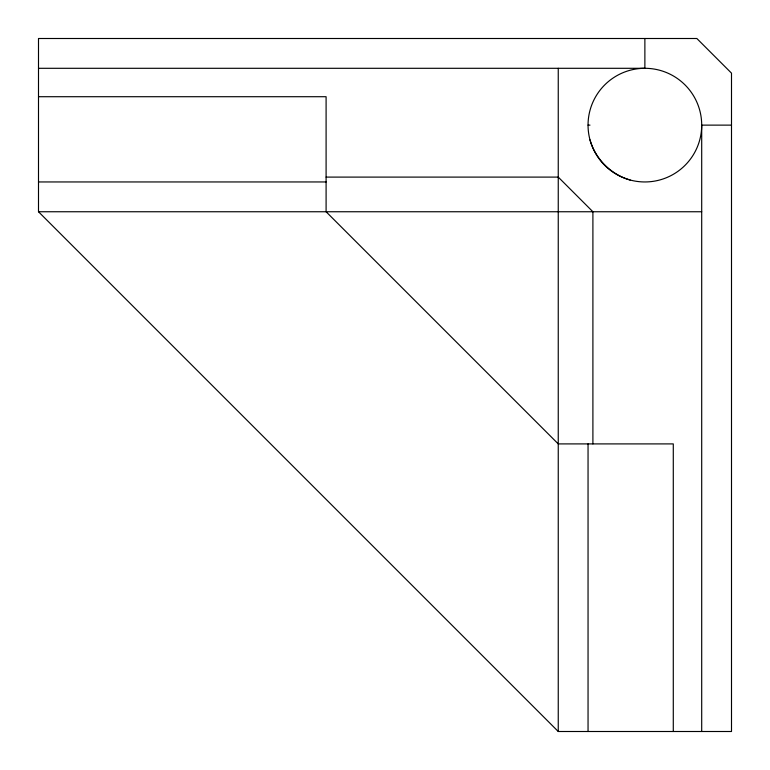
<?xml version="1.0" encoding="UTF-8"?>
<svg xmlns="http://www.w3.org/2000/svg" width="770" height="770" viewBox="0 0 770 770"><rect width="100%" height="100%" fill="white"/><g stroke="black" fill="none" stroke-linecap="round" stroke-linejoin="round"><path stroke-width="1.16" d="M38.5 68.299L644.875 68.299L644.875 38.5M38.5 96.712L326.095 96.712L326.095 211.75L558.25 443.905L673.288 443.905L673.288 731.5M588.049 125.125L589.984 125.125M731.5 125.125L701.701 125.125L701.701 731.5M326.095 177.1L558.25 177.1L592.9 211.75L592.9 443.905M38.5 181.951L326.095 181.951M38.5 211.75L558.25 731.5L731.5 731.5L731.5 73.15L696.85 38.5L38.5 38.5L38.5 211.75L701.701 211.75M630.168 180.016C610.928 174.511 595.489 159.072 589.984 139.832M588.049 443.905L588.049 731.5M558.25 68.299L558.25 731.5M604.691 165.309A56.826 56.826 0 0 0 699.766 139.832A56.826 56.826 0 0 0 630.168 70.234A56.826 56.826 0 0 0 604.691 165.309"/></g></svg>
